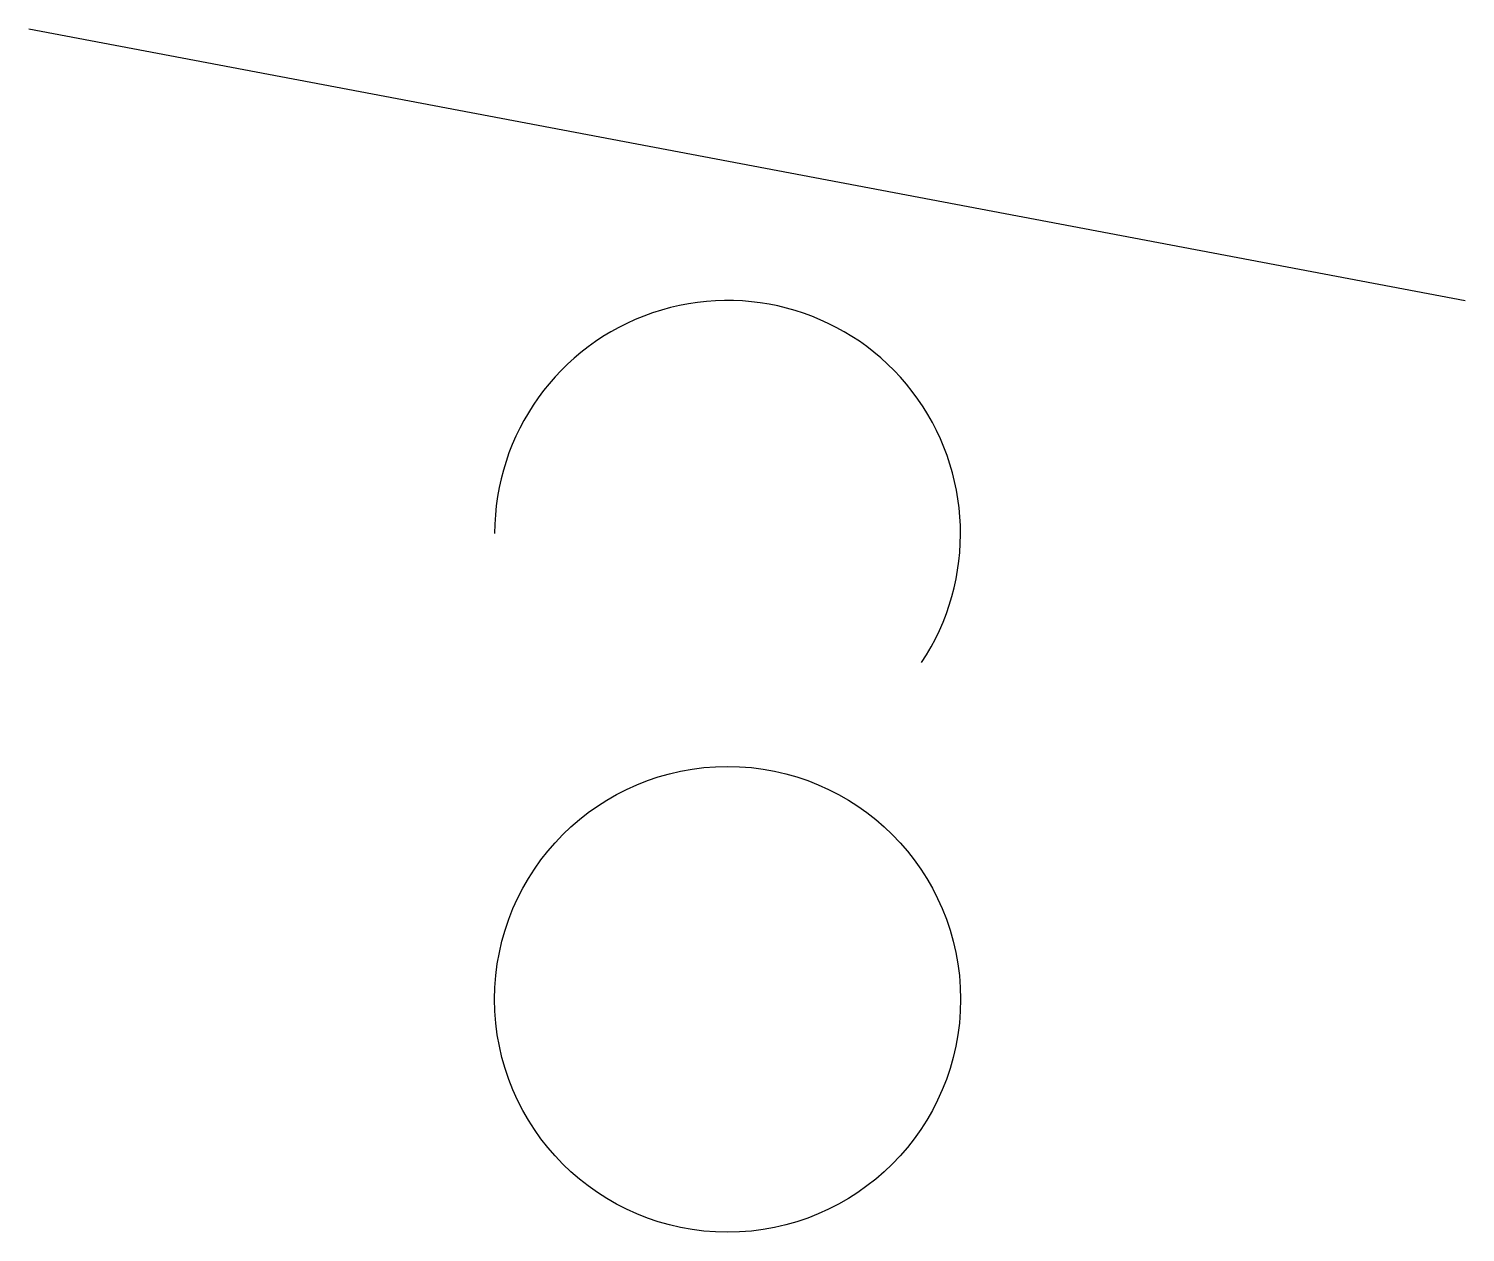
# Model space of a CAD drawing. Header units: millimetres. Extents: x 3 to 40, y -1 to 30.
import ezdxf

# ---------------------------------------------------------------- set-up
doc = ezdxf.new("R2010")
doc.units = ezdxf.units.MM
doc.layers.get('0').update_dxf_attribs({"lineweight": 25, "true_color": 0xffffff})

msp = doc.modelspace()

# ---------------------------------------------------------------- linework, layer by layer
msp.add_line((3, 30), (40, 23))
msp.add_circle((21, 5), 6)
msp.add_arc((21, 17), 6, 326.3099, 180)

doc.saveas('drawing.dxf')
